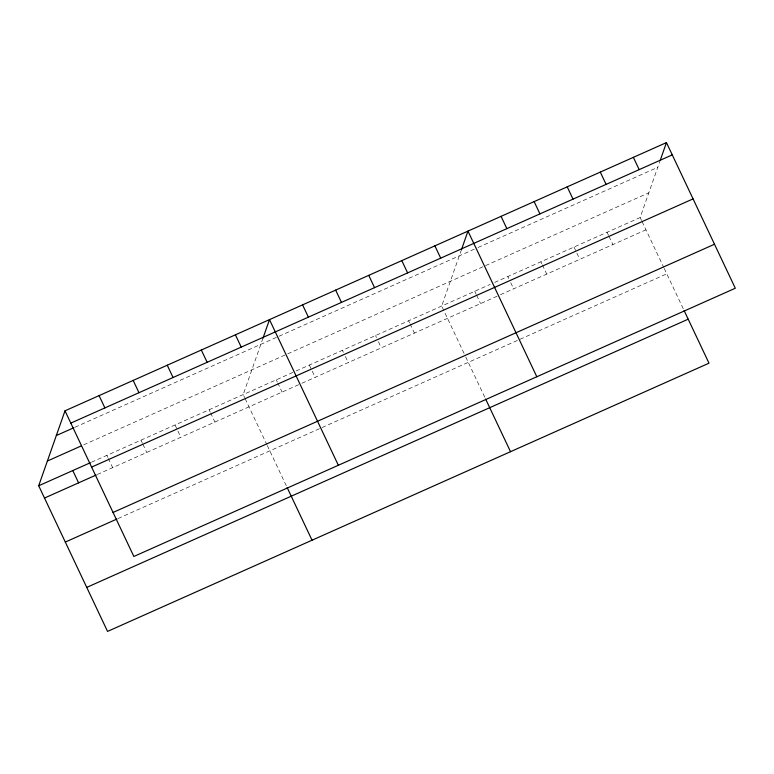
<?xml version="1.0" encoding="UTF-8"?>
<svg xmlns="http://www.w3.org/2000/svg" width="774" height="774" viewBox="0 0 774 774"><rect width="100%" height="100%" fill="white"/><g stroke="black" fill="none" stroke-linecap="round" stroke-linejoin="round"><path stroke-width="0.58" stroke-dasharray="3.87 2.9" d="M262.986 338.17L243.191 394.566L244.642 397.633M461.468 249.654L441.673 306.049L465.242 355.905M641.598 220.609L640.146 217.533L659.941 161.137M75.01 427.209L476.939 247.97M478.042 247.477L657.774 167.319M83.66 444.847L648.825 192.803M91.477 462.223L295.02 371.452M296.123 370.959L490.184 284.416M494.596 282.442L640.146 217.533M97.282 474.51L300.825 383.74M301.928 383.246L499.307 295.223M500.41 294.739L645.961 229.83M118.083 518.522L666.762 273.832M642.081 221.635L663.715 267.398M664.227 268.462L683.597 309.455M607.068 232.287L608.519 235.364M609.003 236.389L612.882 244.574M573.989 247.041L579.803 259.329M540.91 261.796L541.877 263.837M542.361 264.863L546.715 274.083M507.831 276.541L508.799 278.592M510.734 282.694L513.636 288.837M474.752 291.295L476.204 294.372M476.687 295.397L480.557 303.582M465.745 356.978L485.124 397.971M408.595 320.804L409.562 322.855M410.046 323.871L414.4 333.091M375.516 335.558L376.483 337.599M378.418 341.702L381.321 347.845M342.427 350.303L343.404 352.354M345.339 356.456L348.242 362.6M309.348 365.057L315.163 377.344M276.27 379.811L277.237 381.863M277.721 382.888L282.084 392.099M245.126 398.658L266.759 444.421M267.272 445.495L286.641 486.488M209.115 409.765L210.083 411.807M210.567 412.832L214.92 422.053M175.03 424.965L180.835 437.252M140.945 440.164L142.397 443.231M142.88 444.257L146.76 452.451M106.86 455.364L107.828 457.405M108.321 458.431L112.675 467.651"/><path stroke-width="1.16" d="M684.11 310.538L708.994 363.18L107.547 631.41L38.7 485.762L65.006 410.82L666.453 142.59L735.3 288.238L133.854 556.467L65.006 410.82M262.986 338.17L269.497 319.623L338.344 465.271M461.468 249.654L467.97 231.107L536.817 376.754M660.309 160.112L666.453 142.59M70.811 423.107L672.258 154.877M56.328 435.549L73.917 427.703M47.378 461.033L81.464 445.834M38.7 485.762L90.374 462.717M91.613 467.109L693.069 198.889M44.505 498.05L96.179 475.004M113.052 512.456L714.499 244.236M65.316 542.061L116.98 519.015M86.746 587.398L688.192 319.178M633.374 157.345L639.179 169.632M600.295 172.099L606.1 184.386M567.216 186.853L573.021 199.141M534.137 201.598L539.942 213.895M501.059 216.352L506.864 228.64M434.891 245.861L440.706 258.148M485.637 399.055L510.521 451.697M401.812 260.615L407.627 272.903M368.734 275.36L374.548 287.657M335.655 290.115L341.46 302.402M302.576 304.869L308.381 317.156M235.412 334.823L241.227 347.11M287.154 487.562L312.038 540.213M201.327 350.022L207.142 362.309M167.252 365.222L173.057 377.509M133.167 380.421L138.972 392.708M99.082 395.62L104.896 407.908M72.785 470.563L78.59 482.85"/></g></svg>
